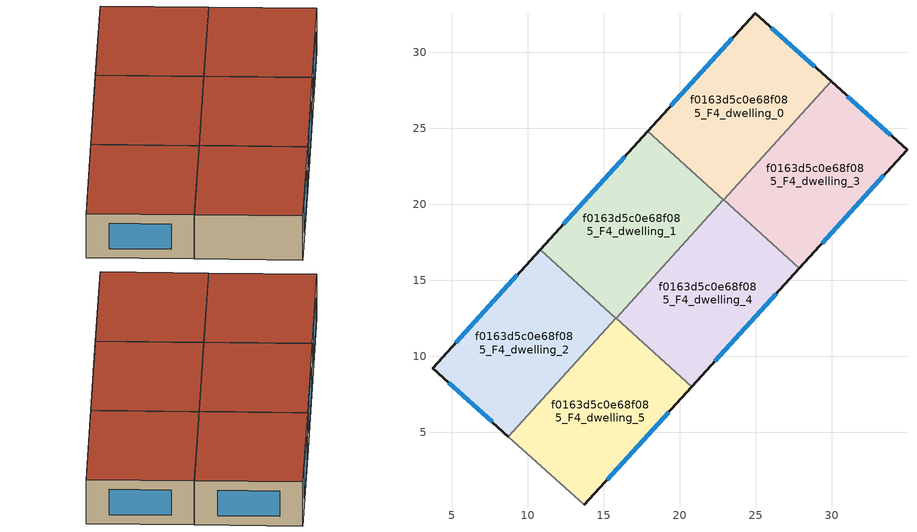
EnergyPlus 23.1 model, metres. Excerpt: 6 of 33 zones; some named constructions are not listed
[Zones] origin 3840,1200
f0163d5c0e68f085_F4_dwelling_0
 floor to f0163d5c0e68f085_F3_dwelling_0 (EU_floor_Construction): 29.96,28.08 22.88,20.29 17.9,24.81 24.97,32.59 z12
 wall outside (EU_wall_Construction): 29.96,28.08 24.97,32.59 17.9,24.81 z12:15
 wall to f0163d5c0e68f085_F4_dwelling_1 (EU_wall_Construction): 17.9,24.81 22.88,20.29 z12:15
 wall to f0163d5c0e68f085_F4_dwelling_3 (EU_wall_Construction): 22.89,20.31 29.96,28.08 z12:15
 wall to f0163d5c0e68f085_F4_dwelling_4 (EU_wall_Construction): 22.88,20.29 22.89,20.31 z12:15
 window (EU_Window_Construction): 23.46,30.92 19.42,26.48 / 28.89,29.05 26.04,31.62 z12.64:14.36
 roof outside (EU_roof_Construction): 22.88,20.29 29.96,28.08 24.97,32.59 17.9,24.81 z15
f0163d5c0e68f085_F4_dwelling_1
 floor to f0163d5c0e68f085_F3_dwelling_1 (EU_floor_Construction): 22.88,20.29 15.8,12.5 10.82,17.02 17.9,24.81 z12
 wall outside (EU_wall_Construction): 17.9,24.81 10.82,17.02 z12:15
 wall to f0163d5c0e68f085_F4_dwelling_2 (EU_wall_Construction): 10.82,17.02 15.8,12.5 z12:15
 wall to f0163d5c0e68f085_F4_dwelling_4 (EU_wall_Construction): 15.82,12.52 22.88,20.29 z12:15
 wall to f0163d5c0e68f085_F4_dwelling_5 (EU_wall_Construction): 15.8,12.5 15.82,12.52 z12:15
 window (EU_Window_Construction): 16.38,23.14 12.34,18.69 z12.64:14.36
 roof outside (EU_roof_Construction): 15.8,12.5 22.88,20.29 17.9,24.81 10.82,17.02 z15
f0163d5c0e68f085_F4_dwelling_2
 floor to f0163d5c0e68f085_F3_dwelling_2 (EU_floor_Construction): 15.8,12.5 8.73,4.72 3.73,9.22 10.82,17.02 z12
 wall outside (EU_wall_Construction): 10.82,17.02 3.73,9.22 8.73,4.72 z12:15
 wall to f0163d5c0e68f085_F4_dwelling_5 (EU_wall_Construction): 8.73,4.72 15.8,12.5 z12:15
 window (EU_Window_Construction): 4.8,8.26 7.66,5.69 / 9.3,15.35 5.25,10.9 z12.64:14.36
 roof outside (EU_roof_Construction): 8.73,4.72 15.8,12.5 10.82,17.02 3.73,9.22 z15
f0163d5c0e68f085_F4_dwelling_3
 floor to f0163d5c0e68f085_F3_dwelling_3 (EU_floor_Construction): 34.96,23.58 27.87,15.79 22.89,20.31 29.96,28.08 z12
 wall outside (EU_wall_Construction): 27.87,15.79 34.96,23.58 29.96,28.08 z12:15
 wall to f0163d5c0e68f085_F4_dwelling_4 (EU_wall_Construction): 22.89,20.31 27.87,15.79 z12:15
 window (EU_Window_Construction): 33.89,24.55 31.03,27.12 / 29.39,17.46 33.44,21.91 z12.64:14.36
 roof outside (EU_roof_Construction): 27.87,15.79 34.96,23.58 29.96,28.08 22.89,20.31 z15
f0163d5c0e68f085_F4_dwelling_4
 floor to f0163d5c0e68f085_F3_dwelling_4 (EU_floor_Construction): 27.87,15.79 20.79,8 15.82,12.52 22.89,20.31 z12
 wall outside (EU_wall_Construction): 20.79,8 27.87,15.79 z12:15
 wall to f0163d5c0e68f085_F4_dwelling_5 (EU_wall_Construction): 15.82,12.52 20.79,8 z12:15
 window (EU_Window_Construction): 22.31,9.67 26.35,14.12 z12.64:14.36
 roof outside (EU_roof_Construction): 20.79,8 27.87,15.79 22.89,20.31 15.82,12.52 z15
f0163d5c0e68f085_F4_dwelling_5
 floor to f0163d5c0e68f085_F3_dwelling_5 (EU_floor_Construction): 20.79,8 13.72,0.22 8.73,4.72 15.82,12.52 z12
 wall outside (EU_wall_Construction): 13.72,0.22 20.79,8 z12:15
 wall adiabatic (EU_wall_Construction): 8.73,4.72 13.72,0.22 z12:15
 window (EU_Window_Construction): 15.24,1.89 19.28,6.33 z12.64:14.36
 roof outside (EU_roof_Construction): 13.72,0.22 20.79,8 15.82,12.52 8.73,4.72 z15
[SCHEDULE:CONSTANT]
Name | Hourly Value
EU_AlwaysOn | 1
EU_CoolingOff | 0
[SCHEDULE:FILE] Column Number=1; Rows to Skip at Top=0; Number of Hours of Data=8760; Column Separator=Comma; Interpolate to Timestep=No; Minutes per Item=60; Adjust Schedule for Daylight Savings=Yes
Name | File
EU_Step8_GainSchedule_f0163d5c0e68f085_F3_dwelling_4_f000 | ../../schedules/f0163d5c0e68f085/f0163d5c0e68f085_F3_dwelling_4_f000_gain.csv
EU_Step8_GainSchedule_f0163d5c0e68f085_F3_dwelling_5_f000 | ../../schedules/f0163d5c0e68f085/f0163d5c0e68f085_F3_dwelling_5_f000_gain.csv
EU_Step8_GainSchedule_f0163d5c0e68f085_F4_dwelling_0_f000 | ../../schedules/f0163d5c0e68f085/f0163d5c0e68f085_F4_dwelling_0_f000_gain.csv
EU_Step8_GainSchedule_f0163d5c0e68f085_F4_dwelling_1_f000 | ../../schedules/f0163d5c0e68f085/f0163d5c0e68f085_F4_dwelling_1_f000_gain.csv
EU_Step8_GainSchedule_f0163d5c0e68f085_F4_dwelling_2_f000 | ../../schedules/f0163d5c0e68f085/f0163d5c0e68f085_F4_dwelling_2_f000_gain.csv
EU_Step8_GainSchedule_f0163d5c0e68f085_F4_dwelling_3_f000 | ../../schedules/f0163d5c0e68f085/f0163d5c0e68f085_F4_dwelling_3_f000_gain.csv
EU_Step8_GainSchedule_f0163d5c0e68f085_F4_dwelling_4_f000 | ../../schedules/f0163d5c0e68f085/f0163d5c0e68f085_F4_dwelling_4_f000_gain.csv
EU_Step8_GainSchedule_f0163d5c0e68f085_F4_dwelling_5_f000 | ../../schedules/f0163d5c0e68f085/f0163d5c0e68f085_F4_dwelling_5_f000_gain.csv
